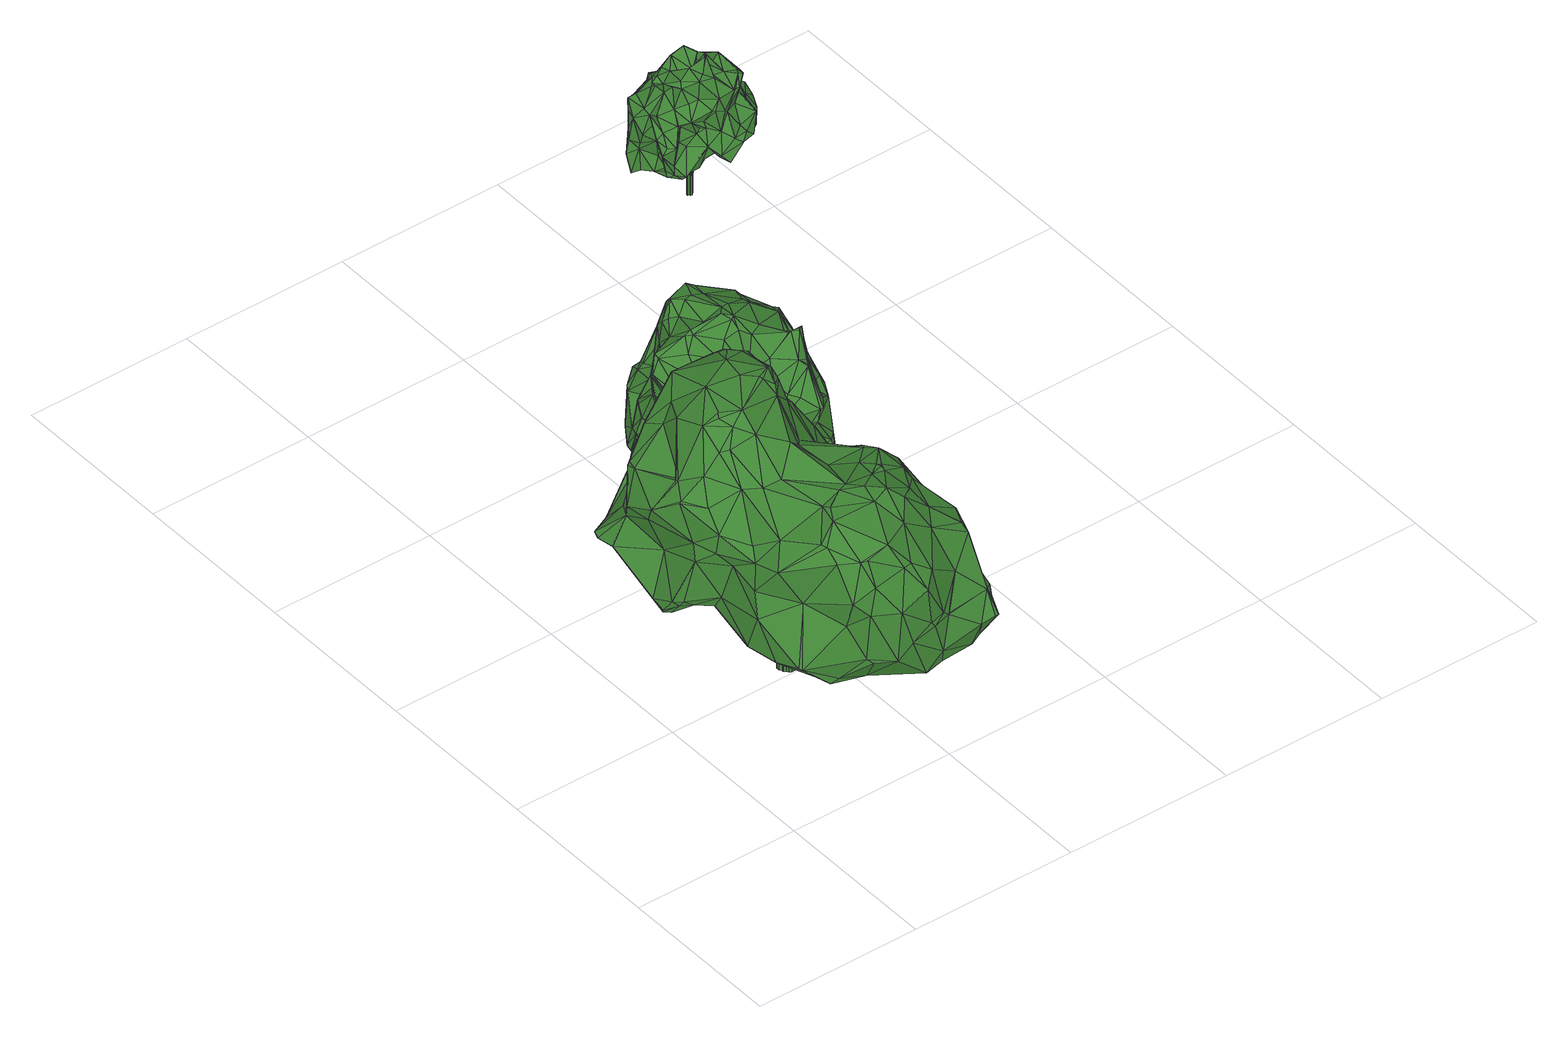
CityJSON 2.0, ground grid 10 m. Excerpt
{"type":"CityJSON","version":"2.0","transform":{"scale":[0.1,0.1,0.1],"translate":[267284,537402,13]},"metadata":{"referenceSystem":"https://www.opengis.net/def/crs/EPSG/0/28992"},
"CityObjects":{
"tree1":{"type":"SolitaryVegetationObject","attributes":{"gtid":193,"crown_width_m":16.7,"crown_median_z":22.37,"crown_r50_m":0.335,"crown_porosity":0.879,"trunk_H_m":9.02,"trunk_DBH_m":1.03,"trunk_radius_m":0.516,"trunk_base_height_m":13.35,"original_gtid":"193"},"geometry":[{"type":"Solid","lod":"3","boundaries":[[[[0,1,2]],[[3,4,5]],[[3,5,6]],[[7,8,9]],[[10,11,12]],[[13,14,15]],[[16,17,18]],[[19,20,21]],[[22,23,24]],[[25,26,27]],[[28,29,15]],[[28,30,29]],[[24,31,32]],[[33,34,35]],[[36,37,38]],[[39,40,30]],[[41,42,43]],[[44,45,46]],[[47,48,49]],[[50,51,52]],[[53,52,51]],[[54,55,56]],[[54,57,55]],[[58,59,60]],[[58,61,59]],[[62,24,23]],[[63,34,64]],[[65,66,1]],[[67,68,2]],[[69,70,71]],[[72,73,74]],[[75,76,77]],[[78,79,80]],[[81,82,83]],[[84,85,42]],[[86,79,78]],[[2,70,87]],[[87,70,69]],[[35,63,88]],[[89,90,91]],[[92,93,94]],[[86,95,96]],[[97,98,99]],[[12,100,101]],[[102,103,56]],[[104,105,46]],[[8,106,107]],[[108,109,110]],[[111,112,113]],[[114,115,116]],[[117,5,71]],[[4,3,118]],[[119,80,120]],[[64,34,121]],[[69,122,123]],[[99,123,122]],[[124,125,60]],[[126,115,114]],[[127,128,129]],[[59,61,130]],[[53,16,131]],[[132,53,131]],[[133,82,134]],[[133,134,135]],[[136,137,35]],[[88,136,35]],[[138,139,72]],[[140,80,32]],[[141,142,143]],[[22,38,144]],[[22,36,38]],[[121,34,33]],[[145,137,146]],[[35,137,145]],[[136,146,137]],[[136,147,146]],[[147,148,146]],[[149,150,151]],[[48,57,54]],[[48,54,44]],[[152,66,153]],[[144,133,154]],[[22,154,23]],[[155,11,156]],[[81,157,82]],[[158,159,160]],[[161,101,162]],[[163,61,164]],[[165,51,166]],[[117,167,66]],[[168,7,169]],[[138,170,171]],[[140,120,80]],[[59,172,60]],[[119,120,140]],[[119,140,113]],[[173,174,175]],[[86,78,95]],[[176,96,95]],[[75,177,178]],[[179,180,181]],[[182,49,44]],[[47,49,182]],[[183,184,185]],[[155,76,186]],[[155,186,11]],[[112,4,158]],[[187,48,47]],[[188,189,190]],[[191,91,166]],[[138,171,192]],[[193,161,73]],[[61,163,130]],[[194,195,196]],[[0,65,1]],[[71,70,2]],[[71,2,117]],[[182,110,109]],[[2,167,117]],[[197,26,198]],[[197,198,68]],[[199,93,92]],[[200,201,202]],[[44,46,110]],[[109,203,182]],[[91,165,166]],[[189,50,190]],[[133,102,82]],[[204,205,206]],[[102,133,103]],[[207,196,208]],[[196,207,193]],[[209,139,138]],[[69,71,183]],[[210,129,199]],[[167,2,1]],[[69,183,122]],[[87,67,2]],[[189,211,50]],[[208,212,10]],[[203,213,179]],[[28,15,214]],[[215,157,200]],[[24,216,22]],[[176,95,217]],[[40,118,3]],[[150,218,148]],[[219,74,73]],[[152,40,6]],[[220,219,126]],[[129,93,199]],[[36,79,37]],[[97,221,222]],[[43,42,85]],[[223,4,118]],[[223,158,4]],[[185,184,221]],[[152,30,40]],[[144,154,22]],[[162,128,127]],[[224,96,225]],[[141,143,226]],[[227,228,113]],[[30,152,29]],[[148,151,150]],[[152,153,29]],[[153,65,29]],[[40,3,6]],[[144,38,229]],[[22,216,36]],[[212,226,143]],[[212,230,226]],[[4,71,5]],[[39,118,40]],[[95,78,217]],[[159,158,231]],[[6,5,152]],[[152,5,66]],[[66,5,117]],[[23,135,62]],[[133,135,23]],[[154,133,23]],[[0,232,233]],[[0,233,15]],[[132,131,9]],[[35,145,33]],[[234,205,204]],[[41,43,235]],[[236,177,75]],[[124,177,236]],[[162,101,128]],[[237,85,238]],[[107,180,175]],[[208,239,212]],[[191,50,211]],[[191,51,50]],[[91,191,211]],[[91,211,189]],[[172,240,241]],[[241,240,150]],[[59,240,172]],[[18,147,7]],[[63,35,34]],[[242,243,244]],[[242,244,245]],[[192,224,209]],[[130,163,25]],[[50,52,190]],[[246,190,52]],[[200,187,47]],[[18,17,247]],[[248,92,132]],[[92,249,132]],[[175,174,8]],[[180,107,168]],[[8,107,175]],[[9,16,18]],[[7,9,18]],[[224,250,209]],[[147,18,247]],[[147,247,148]],[[246,128,251]],[[30,28,39]],[[217,39,28]],[[219,115,126]],[[241,149,178]],[[118,252,223]],[[47,201,200]],[[47,203,201]],[[196,193,72]],[[51,191,166]],[[165,53,51]],[[180,213,173]],[[180,173,175]],[[19,21,173]],[[138,192,209]],[[119,159,80]],[[109,213,203]],[[19,173,108]],[[200,253,215]],[[57,254,83]],[[255,256,257]],[[114,256,255]],[[213,109,108]],[[213,108,173]],[[123,258,204]],[[101,207,12]],[[139,230,194]],[[257,256,116]],[[114,116,256]],[[230,139,209]],[[72,139,194]],[[72,194,196]],[[55,102,56]],[[55,83,102]],[[82,102,83]],[[259,8,20]],[[220,38,260]],[[192,79,86]],[[170,192,171]],[[80,79,36]],[[115,257,116]],[[193,101,161]],[[261,122,183]],[[57,48,254]],[[180,168,181]],[[42,76,156]],[[77,76,42]],[[108,262,19]],[[68,198,263]],[[174,20,8]],[[69,67,87]],[[193,73,72]],[[16,90,17]],[[165,90,16]],[[264,43,164]],[[264,235,43]],[[81,254,157]],[[78,80,159]],[[81,83,254]],[[11,100,12]],[[265,201,203]],[[15,14,214]],[[84,238,85]],[[118,39,252]],[[163,164,266]],[[67,69,267]],[[101,100,128]],[[268,68,67]],[[157,187,200]],[[55,57,83]],[[26,33,27]],[[251,11,186]],[[251,186,190]],[[53,165,16]],[[235,58,41]],[[52,53,132]],[[43,269,164]],[[186,75,270]],[[54,126,114]],[[54,114,255]],[[121,206,64]],[[121,33,26]],[[121,26,206]],[[68,268,197]],[[204,197,268]],[[206,26,197]],[[204,206,197]],[[142,214,14]],[[143,271,212]],[[198,25,163]],[[198,163,263]],[[128,11,251]],[[26,25,198]],[[167,1,66]],[[224,225,141]],[[272,141,225]],[[217,272,225]],[[234,273,205]],[[215,253,274]],[[164,61,264]],[[217,28,272]],[[214,272,28]],[[181,168,169]],[[178,270,75]],[[150,149,241]],[[88,63,179]],[[170,37,192]],[[172,124,60]],[[86,224,192]],[[96,224,86]],[[241,124,172]],[[190,246,251]],[[56,103,54]],[[17,151,247]],[[155,156,76]],[[14,271,142]],[[143,142,271]],[[275,233,269]],[[269,233,232]],[[24,32,216]],[[173,21,174]],[[20,174,21]],[[91,189,270]],[[91,270,178]],[[13,212,271]],[[255,257,276]],[[178,149,91]],[[88,179,181]],[[227,32,31]],[[72,74,138]],[[9,8,248]],[[199,92,277]],[[104,245,105]],[[89,91,149]],[[222,221,228]],[[254,187,157]],[[254,48,187]],[[186,270,188]],[[246,52,278]],[[179,213,180]],[[62,135,279]],[[266,232,263]],[[146,218,145]],[[7,147,169]],[[193,207,101]],[[111,228,221]],[[64,179,63]],[[265,179,64]],[[144,103,133]],[[269,43,237]],[[43,85,237]],[[203,179,265]],[[280,24,62]],[[97,222,274]],[[150,240,218]],[[46,108,110]],[[74,220,260]],[[74,260,170]],[[88,169,136]],[[147,136,169]],[[54,103,126]],[[134,279,135]],[[240,145,218]],[[82,215,134]],[[82,157,215]],[[46,105,262]],[[0,2,68]],[[232,0,263]],[[0,68,263]],[[29,0,15]],[[148,218,146]],[[78,231,217]],[[159,231,78]],[[132,9,248]],[[89,149,90]],[[151,90,149]],[[37,170,260]],[[37,260,38]],[[128,100,11]],[[162,281,161]],[[282,129,210]],[[242,276,257]],[[128,278,94]],[[14,13,271]],[[214,142,272]],[[224,226,250]],[[142,141,272]],[[93,128,94]],[[119,160,159]],[[210,243,242]],[[188,190,186]],[[145,283,33]],[[10,207,208]],[[128,93,129]],[[277,92,248]],[[44,49,48]],[[263,163,266]],[[266,164,269]],[[266,269,232]],[[203,47,182]],[[97,274,253]],[[110,182,44]],[[46,262,108]],[[237,275,269]],[[188,270,189]],[[181,169,88]],[[275,238,13]],[[280,62,279]],[[215,279,134]],[[274,279,215]],[[237,238,275]],[[221,97,261]],[[185,221,261]],[[185,261,183]],[[13,10,212]],[[158,160,112]],[[178,177,241]],[[282,242,257]],[[210,242,282]],[[45,276,245]],[[79,192,37]],[[36,32,80]],[[216,32,36]],[[113,228,111]],[[113,32,227]],[[113,140,32]],[[42,284,84]],[[255,285,54]],[[168,106,7]],[[282,127,129]],[[168,107,106]],[[262,105,20]],[[244,20,105]],[[286,161,281]],[[74,219,220]],[[41,58,60]],[[112,160,113]],[[12,207,10]],[[113,160,119]],[[138,74,170]],[[115,281,257]],[[286,281,115]],[[115,219,73]],[[273,234,202]],[[206,205,273]],[[247,151,148]],[[253,200,202]],[[253,202,234]],[[16,9,131]],[[29,65,0]],[[183,287,184]],[[112,111,184]],[[112,287,4]],[[66,65,153]],[[258,99,98]],[[234,98,253]],[[97,253,98]],[[258,98,234]],[[19,262,20]],[[44,285,45]],[[67,267,268]],[[201,273,202]],[[123,267,69]],[[126,229,220]],[[230,250,226]],[[209,250,230]],[[210,199,243]],[[61,288,264]],[[277,259,199]],[[249,52,132]],[[248,8,277]],[[242,245,276]],[[73,286,115]],[[73,161,286]],[[257,281,282]],[[127,282,281]],[[127,281,162]],[[196,195,208]],[[208,195,239]],[[221,184,111]],[[258,123,99]],[[201,265,273]],[[261,97,122]],[[99,122,97]],[[204,268,267]],[[123,204,267]],[[206,273,64]],[[64,273,265]],[[7,106,8]],[[186,76,75]],[[8,259,277]],[[145,240,283]],[[27,33,283]],[[130,283,59]],[[259,243,199]],[[25,283,130]],[[27,283,25]],[[59,283,240]],[[91,90,165]],[[124,241,177]],[[141,226,224]],[[245,244,105]],[[236,75,125]],[[75,77,125]],[[84,284,238]],[[238,284,13]],[[13,284,10]],[[11,284,156]],[[10,284,11]],[[156,284,42]],[[60,125,41]],[[239,230,212]],[[194,230,195]],[[239,195,230]],[[220,229,38]],[[126,103,229]],[[144,229,103]],[[280,227,31]],[[24,280,31]],[[112,184,287]],[[71,4,287]],[[71,287,183]],[[45,104,46]],[[54,285,44]],[[45,245,104]],[[58,288,61]],[[276,45,285]],[[255,276,285]],[[274,222,279]],[[280,279,227]],[[228,279,222]],[[227,279,228]],[[13,233,275]],[[15,233,13]],[[259,20,244]],[[259,244,243]],[[264,288,235]],[[235,288,58]],[[176,225,96]],[[217,225,176]],[[236,125,124]],[[234,204,258]],[[77,42,125]],[[125,42,41]],[[17,90,151]],[[128,246,278]],[[92,94,249]],[[249,278,52]],[[94,278,249]],[[217,231,252]],[[231,158,252]],[[158,223,252]],[[39,217,252]],[[289,290,291]],[[289,291,292]],[[292,291,293]],[[292,293,294]],[[291,290,295]],[[291,295,293]],[[293,295,296]],[[293,296,294]],[[295,290,297]],[[295,297,296]],[[296,297,298]],[[296,298,294]],[[297,290,299]],[[297,299,298]],[[298,299,300]],[[298,300,294]],[[299,290,301]],[[299,301,300]],[[300,301,302]],[[300,302,294]],[[301,290,303]],[[301,303,302]],[[302,303,304]],[[302,304,294]],[[303,290,305]],[[303,305,304]],[[304,305,306]],[[304,306,294]],[[305,290,307]],[[305,307,306]],[[306,307,308]],[[306,308,294]],[[307,290,309]],[[307,309,308]],[[308,309,310]],[[308,310,294]],[[309,290,311]],[[309,311,310]],[[310,311,312]],[[310,312,294]],[[311,290,313]],[[311,313,312]],[[312,313,314]],[[312,314,294]],[[313,290,315]],[[313,315,314]],[[314,315,316]],[[314,316,294]],[[315,290,317]],[[315,317,316]],[[316,317,318]],[[316,318,294]],[[317,290,319]],[[317,319,318]],[[318,319,320]],[[318,320,294]],[[319,290,321]],[[319,321,320]],[[320,321,322]],[[320,322,294]],[[321,290,323]],[[321,323,322]],[[322,323,324]],[[322,324,294]],[[323,290,325]],[[323,325,324]],[[324,325,326]],[[324,326,294]],[[325,290,327]],[[325,327,326]],[[326,327,328]],[[326,328,294]],[[327,290,329]],[[327,329,328]],[[328,329,330]],[[328,330,294]],[[329,290,331]],[[329,331,330]],[[330,331,332]],[[330,332,294]],[[331,290,333]],[[331,333,332]],[[332,333,334]],[[332,334,294]],[[333,290,335]],[[333,335,334]],[[334,335,336]],[[334,336,294]],[[335,290,337]],[[335,337,336]],[[336,337,338]],[[336,338,294]],[[337,290,289]],[[337,289,338]],[[338,289,292]],[[338,292,294]]]]}]},
"tree2":{"type":"SolitaryVegetationObject","attributes":{"gtid":340,"crown_width_m":10.73,"crown_median_z":21.36,"crown_r50_m":0.301,"crown_porosity":0.881,"trunk_H_m":7.95,"trunk_DBH_m":0.581,"trunk_radius_m":0.29,"trunk_base_height_m":13.41,"original_gtid":"341"},"geometry":[{"type":"Solid","lod":"3","boundaries":[[[[339,340,341]],[[342,343,344]],[[345,346,347]],[[348,349,350]],[[349,348,351]],[[352,349,353]],[[353,349,354]],[[355,356,357]],[[358,359,360]],[[358,361,359]],[[362,363,364]],[[365,366,367]],[[368,369,370]],[[371,372,360]],[[373,353,374]],[[375,376,377]],[[378,364,363]],[[360,372,358]],[[379,380,381]],[[382,383,384]],[[385,371,386]],[[387,388,389]],[[390,391,392]],[[393,394,392]],[[395,396,397]],[[398,399,400]],[[401,400,399]],[[402,395,403]],[[402,403,404]],[[405,406,407]],[[394,393,408]],[[399,409,410]],[[363,411,378]],[[386,412,385]],[[413,414,415]],[[416,417,418]],[[353,354,374]],[[419,420,421]],[[394,422,423]],[[405,424,425]],[[405,426,424]],[[427,428,429]],[[345,347,430]],[[353,362,352]],[[431,362,353]],[[375,432,376]],[[387,383,433]],[[434,357,356]],[[435,433,406]],[[406,433,436]],[[437,438,439]],[[440,441,442]],[[443,444,439]],[[443,439,377]],[[398,445,409]],[[385,372,371]],[[399,446,401]],[[421,420,342]],[[447,441,448]],[[358,448,441]],[[449,450,355]],[[451,452,423]],[[453,454,446]],[[455,419,421]],[[377,439,438]],[[456,457,458]],[[458,457,339]],[[438,459,460]],[[445,398,430]],[[461,462,463]],[[451,447,372]],[[464,465,466]],[[351,467,468]],[[351,468,354]],[[469,407,406]],[[470,471,472]],[[473,430,398]],[[455,474,419]],[[453,410,365]],[[380,464,381]],[[423,475,390]],[[476,339,381]],[[477,478,479]],[[480,481,436]],[[482,450,449]],[[483,409,445]],[[484,476,485]],[[486,471,487]],[[488,489,490]],[[486,491,492]],[[473,345,430]],[[465,493,466]],[[494,495,496]],[[497,490,498]],[[499,342,344]],[[349,351,354]],[[500,499,352]],[[418,501,502]],[[503,504,505]],[[506,503,507]],[[508,493,509]],[[413,493,508]],[[466,493,510]],[[511,512,513]],[[339,403,514]],[[515,516,517]],[[463,518,519]],[[513,520,432]],[[371,360,415]],[[521,522,459]],[[521,459,438]],[[435,425,523]],[[424,523,425]],[[376,443,377]],[[524,525,455]],[[526,449,527]],[[339,457,381]],[[526,482,449]],[[398,400,473]],[[398,409,399]],[[363,528,529]],[[530,350,531]],[[530,531,485]],[[527,522,526]],[[475,423,452]],[[432,520,376]],[[437,532,533]],[[460,375,377]],[[427,415,534]],[[535,536,537]],[[382,538,536]],[[539,482,526]],[[404,494,402]],[[381,456,379]],[[540,379,456]],[[415,414,371]],[[541,542,529]],[[541,543,542]],[[544,512,378]],[[350,349,545]],[[474,525,546]],[[380,379,540]],[[524,421,342]],[[524,342,500]],[[529,528,431]],[[502,416,418]],[[547,548,347]],[[543,549,542]],[[550,549,543]],[[505,368,551]],[[423,390,392]],[[394,423,392]],[[552,553,480]],[[554,422,394]],[[555,556,557]],[[392,391,393]],[[506,367,393]],[[393,367,366]],[[558,559,560]],[[374,354,468]],[[374,468,535]],[[423,417,451]],[[458,339,341]],[[559,509,561]],[[562,393,366]],[[423,422,418]],[[361,498,490]],[[432,546,513]],[[484,339,476]],[[563,368,564]],[[492,390,475]],[[481,469,406]],[[556,351,348]],[[351,556,488]],[[565,556,350]],[[408,554,394]],[[408,407,554]],[[365,367,506]],[[554,407,469]],[[566,534,567]],[[506,391,503]],[[506,393,391]],[[346,473,400]],[[473,346,345]],[[365,426,366]],[[478,429,428]],[[423,418,417]],[[568,385,452]],[[568,452,451]],[[569,417,416]],[[451,417,447]],[[569,447,417]],[[434,539,570]],[[434,570,516]],[[339,404,403]],[[518,571,572]],[[519,518,572]],[[462,518,463]],[[356,539,434]],[[482,539,450]],[[356,450,539]],[[358,372,448]],[[447,448,372]],[[450,356,355]],[[449,572,527]],[[434,370,357]],[[463,357,573]],[[463,519,357]],[[519,449,357]],[[355,357,449]],[[386,574,412]],[[499,500,342]],[[476,575,530]],[[576,389,544]],[[576,544,378]],[[388,347,544]],[[563,491,486]],[[439,444,577]],[[578,341,340]],[[462,560,559]],[[528,363,362]],[[431,528,362]],[[395,514,403]],[[462,561,518]],[[488,490,497]],[[542,549,384]],[[578,527,341]],[[458,341,527]],[[479,579,477]],[[479,580,579]],[[415,359,534]],[[430,347,445]],[[489,580,479]],[[462,559,561]],[[405,581,426]],[[386,371,414]],[[577,437,439]],[[526,522,539]],[[378,511,364]],[[431,582,529]],[[539,521,570]],[[437,570,521]],[[375,496,432]],[[359,567,534]],[[453,446,410]],[[421,524,455]],[[438,460,377]],[[583,467,497]],[[558,412,574]],[[558,472,412]],[[410,446,399]],[[442,441,584]],[[503,391,491]],[[511,378,512]],[[380,540,464]],[[585,586,472]],[[460,396,375]],[[459,587,460]],[[486,487,563]],[[426,588,424]],[[477,555,478]],[[589,413,590]],[[400,401,591]],[[512,544,548]],[[490,489,566]],[[592,454,516]],[[533,446,454]],[[533,401,446]],[[504,503,491]],[[504,491,564]],[[570,592,516]],[[339,514,340]],[[515,551,516]],[[420,419,593]],[[536,550,537]],[[544,389,388]],[[543,537,550]],[[523,387,435]],[[435,387,433]],[[594,580,489]],[[516,551,595]],[[478,596,479]],[[565,557,556]],[[388,597,347]],[[347,597,445]],[[524,598,599]],[[361,358,441]],[[461,463,369]],[[472,560,470]],[[373,582,353]],[[600,582,373]],[[561,509,601]],[[465,601,509]],[[507,365,506]],[[453,365,507]],[[564,491,563]],[[536,538,550]],[[508,414,413]],[[480,602,552]],[[436,481,406]],[[381,464,603]],[[510,493,413]],[[509,493,465]],[[472,586,412]],[[385,412,586]],[[542,384,383]],[[570,454,592]],[[558,560,472]],[[350,556,348]],[[505,564,368]],[[488,556,489]],[[397,460,587]],[[485,545,343]],[[489,596,566]],[[487,369,368]],[[574,386,604]],[[479,596,489]],[[467,351,497]],[[393,562,408]],[[407,408,562]],[[500,598,524]],[[445,597,605]],[[502,553,416]],[[492,606,486]],[[552,602,607]],[[466,603,464]],[[541,600,543]],[[585,472,471]],[[565,530,575]],[[505,551,515]],[[362,598,352]],[[352,598,500]],[[604,414,508]],[[509,604,508]],[[346,400,444]],[[535,608,609]],[[407,581,405]],[[562,581,407]],[[478,555,590]],[[540,465,464]],[[540,601,465]],[[558,574,604]],[[569,584,447]],[[382,433,383]],[[461,369,610]],[[533,591,401]],[[384,549,538]],[[611,382,536]],[[346,444,443]],[[364,511,599]],[[480,502,481]],[[501,481,502]],[[565,466,557]],[[546,525,511]],[[576,387,389]],[[583,612,552]],[[607,467,583]],[[607,583,552]],[[387,597,388]],[[353,582,431]],[[378,613,576]],[[542,576,613]],[[467,607,468]],[[468,607,535]],[[405,425,406]],[[604,509,558]],[[447,584,441]],[[513,512,520]],[[432,496,495]],[[522,521,539]],[[576,383,387]],[[542,383,576]],[[416,442,584]],[[476,603,466]],[[567,490,566]],[[565,575,466]],[[495,474,546]],[[495,494,474]],[[409,483,588]],[[590,429,478]],[[475,452,586]],[[385,586,452]],[[437,454,570]],[[533,454,437]],[[550,538,549]],[[577,532,437]],[[540,456,601]],[[350,530,565]],[[602,480,608]],[[590,413,429]],[[485,531,545]],[[350,545,531]],[[488,497,351]],[[607,602,608]],[[535,600,374]],[[537,600,535]],[[381,603,476]],[[495,546,432]],[[342,420,343]],[[546,511,513]],[[376,520,512]],[[594,579,580]],[[368,563,487]],[[499,344,614]],[[424,483,605]],[[360,359,415]],[[424,605,523]],[[523,605,387]],[[382,436,433]],[[611,436,382]],[[483,445,605]],[[605,597,387]],[[362,364,599]],[[503,515,507]],[[503,505,515]],[[601,527,571]],[[601,571,561]],[[518,561,571]],[[593,419,615]],[[613,378,411]],[[601,456,527]],[[361,567,359]],[[490,567,361]],[[555,477,579]],[[578,340,587]],[[585,471,606]],[[487,471,560]],[[470,560,471]],[[487,610,369]],[[510,413,589]],[[510,589,466]],[[524,511,525]],[[425,435,406]],[[384,538,382]],[[595,370,434]],[[494,496,396]],[[494,396,402]],[[573,369,463]],[[612,442,552]],[[440,442,612]],[[413,427,429]],[[385,568,372]],[[451,372,568]],[[573,357,370]],[[573,370,369]],[[593,615,484]],[[460,397,396]],[[560,610,487]],[[438,437,521]],[[365,588,426]],[[571,527,572]],[[370,551,368]],[[595,551,370]],[[362,599,598]],[[346,547,347]],[[443,376,547]],[[443,547,346]],[[390,491,391]],[[492,491,390]],[[455,525,474]],[[484,485,593]],[[578,522,527]],[[456,458,527]],[[466,589,557]],[[555,557,589]],[[462,610,560]],[[461,610,462]],[[449,519,572]],[[541,582,600]],[[381,457,456]],[[595,434,516]],[[478,428,596]],[[413,415,427]],[[578,459,522]],[[578,587,459]],[[422,554,418]],[[543,600,537]],[[524,599,511]],[[547,376,548]],[[376,512,548]],[[347,548,544]],[[502,480,553]],[[554,501,418]],[[366,426,581]],[[366,581,562]],[[454,453,517]],[[476,530,485]],[[529,542,613]],[[373,374,600]],[[594,556,555]],[[594,489,556]],[[564,505,504]],[[469,481,501]],[[469,501,554]],[[611,609,436]],[[536,609,611]],[[386,414,604]],[[492,475,586]],[[410,588,365]],[[607,608,535]],[[476,466,575]],[[529,582,541]],[[536,535,609]],[[436,609,480]],[[569,416,584]],[[480,609,608]],[[589,590,555]],[[566,596,428]],[[375,396,496]],[[402,396,395]],[[492,586,585]],[[585,606,492]],[[606,471,486]],[[397,587,340]],[[566,428,534]],[[428,427,534]],[[474,494,615]],[[474,615,419]],[[484,615,339]],[[339,615,404]],[[494,404,615]],[[454,517,516]],[[507,515,517]],[[507,517,453]],[[514,395,340]],[[395,397,340]],[[614,344,343]],[[614,343,545]],[[558,616,559]],[[529,411,363]],[[400,591,444]],[[577,444,591]],[[577,591,532]],[[533,532,591]],[[499,614,352]],[[349,614,545]],[[349,352,614]],[[498,440,497]],[[583,497,440]],[[361,440,498]],[[361,441,440]],[[583,440,612]],[[409,588,410]],[[485,343,593]],[[420,593,343]],[[558,509,616]],[[559,616,509]],[[594,555,579]],[[442,553,552]],[[416,553,442]],[[483,424,588]],[[529,613,411]],[[617,618,619]],[[617,619,620]],[[620,619,621]],[[620,621,622]],[[619,618,623]],[[619,623,621]],[[621,623,624]],[[621,624,622]],[[623,618,625]],[[623,625,624]],[[625,618,626]],[[625,626,624]],[[624,626,627]],[[624,627,622]],[[626,618,628]],[[626,628,627]],[[627,628,629]],[[627,629,622]],[[628,618,630]],[[628,630,629]],[[629,630,631]],[[629,631,622]],[[630,618,632]],[[630,632,631]],[[631,632,633]],[[631,633,622]],[[632,618,634]],[[632,634,633]],[[633,634,635]],[[633,635,622]],[[634,618,636]],[[634,636,635]],[[635,636,637]],[[635,637,622]],[[636,618,638]],[[636,638,637]],[[637,638,639]],[[637,639,622]],[[639,638,640]],[[639,640,622]],[[638,618,641]],[[638,641,640]],[[640,641,642]],[[640,642,622]],[[641,618,643]],[[641,643,642]],[[643,618,644]],[[643,644,642]],[[642,644,645]],[[642,645,622]],[[644,618,646]],[[644,646,645]],[[646,618,647]],[[646,647,645]],[[645,647,648]],[[645,648,622]],[[648,647,649]],[[648,649,622]],[[647,618,650]],[[647,650,649]],[[649,650,651]],[[649,651,622]],[[650,618,652]],[[650,652,651]],[[651,652,653]],[[651,653,622]],[[652,618,654]],[[652,654,653]],[[653,654,655]],[[653,655,622]],[[654,618,656]],[[654,656,655]],[[655,656,657]],[[655,657,622]],[[656,618,617]],[[656,617,657]],[[657,617,658]],[[657,658,622]],[[658,617,620]],[[658,620,622]]]]}]},
"tree3":{"type":"SolitaryVegetationObject","attributes":{"gtid":458,"crown_width_m":6.4,"crown_median_z":18.48,"crown_r50_m":0.255,"crown_porosity":0.9,"trunk_H_m":5.24,"trunk_DBH_m":0.246,"trunk_radius_m":0.123,"trunk_base_height_m":13.24,"original_gtid":"460"},"geometry":[{"type":"Solid","lod":"3","boundaries":[[[[659,660,661]],[[662,663,664]],[[665,666,667]],[[668,669,670]],[[671,672,673]],[[674,673,672]],[[675,676,665]],[[677,678,679]],[[680,681,682]],[[683,684,685]],[[686,687,688]],[[689,660,659]],[[690,691,692]],[[693,694,695]],[[662,696,697]],[[698,699,700]],[[684,701,702]],[[684,702,685]],[[703,704,705]],[[706,707,693]],[[708,709,690]],[[710,709,708]],[[711,712,713]],[[714,664,663]],[[693,707,694]],[[675,667,715]],[[716,717,718]],[[719,720,721]],[[722,723,724]],[[695,725,715]],[[713,726,727]],[[689,659,717]],[[707,728,729]],[[707,729,694]],[[730,731,732]],[[720,733,734]],[[735,686,736]],[[737,738,739]],[[740,727,741]],[[739,742,712]],[[743,744,745]],[[746,747,706]],[[748,749,742]],[[750,751,752]],[[717,688,689]],[[753,735,754]],[[753,754,755]],[[756,695,694]],[[731,757,732]],[[679,758,759]],[[659,661,717]],[[760,761,762]],[[761,763,762]],[[731,740,757]],[[668,757,740]],[[764,765,766]],[[767,758,679]],[[768,769,770]],[[698,771,772]],[[773,774,748]],[[695,756,725]],[[682,681,775]],[[776,777,778]],[[779,778,777]],[[715,725,675]],[[708,780,781]],[[770,670,666]],[[782,725,756]],[[674,783,743]],[[764,703,784]],[[721,785,786]],[[731,730,711]],[[675,725,676]],[[787,662,772]],[[759,788,679]],[[666,665,770]],[[770,665,676]],[[789,772,771]],[[782,756,790]],[[775,791,792]],[[767,793,743]],[[768,794,795]],[[792,679,678]],[[792,678,775]],[[683,685,796]],[[705,791,703]],[[797,798,799]],[[779,709,710]],[[711,730,800]],[[775,681,791]],[[801,802,660]],[[794,676,725]],[[794,725,782]],[[693,803,706]],[[804,805,661]],[[785,805,804]],[[669,668,740]],[[746,803,751]],[[683,748,684]],[[671,806,672]],[[716,718,807]],[[729,808,802]],[[809,810,786]],[[811,812,813]],[[665,667,675]],[[777,776,741]],[[758,814,759]],[[815,808,816]],[[806,817,710]],[[718,717,805]],[[667,666,818]],[[743,793,744]],[[788,677,679]],[[819,820,821]],[[822,778,779]],[[823,727,726]],[[760,824,825]],[[826,825,824]],[[812,682,678]],[[811,682,812]],[[679,792,767]],[[795,827,768]],[[826,661,660]],[[797,828,761]],[[755,787,829]],[[711,713,727]],[[735,687,686]],[[787,830,829]],[[763,799,831]],[[832,736,686]],[[729,802,833]],[[676,768,770]],[[755,829,739]],[[714,663,736]],[[729,728,808]],[[732,769,827]],[[834,814,758]],[[749,683,796]],[[796,835,749]],[[796,685,836]],[[749,692,742]],[[691,837,692]],[[814,838,759]],[[814,834,838]],[[792,791,767]],[[732,839,730]],[[799,745,840]],[[676,794,768]],[[746,841,842]],[[765,789,766]],[[719,843,720]],[[798,745,844]],[[733,843,722]],[[723,722,843]],[[711,800,712]],[[739,712,800]],[[845,846,847]],[[848,821,820]],[[759,836,849]],[[796,836,850]],[[744,793,705]],[[775,678,682]],[[668,670,769]],[[801,689,851]],[[751,841,746]],[[678,836,812]],[[836,678,849]],[[809,824,810]],[[781,690,850]],[[729,790,694]],[[773,748,742]],[[838,836,759]],[[810,852,853]],[[826,809,804]],[[818,854,855]],[[667,818,855]],[[667,855,715]],[[715,855,695]],[[710,822,779]],[[841,751,817]],[[694,790,756]],[[677,849,678]],[[856,741,857]],[[815,660,802]],[[689,801,660]],[[742,858,773]],[[772,662,859]],[[704,843,860]],[[723,843,704]],[[861,669,862]],[[669,861,670]],[[761,828,763]],[[799,763,828]],[[836,813,812]],[[804,661,826]],[[841,817,863]],[[836,685,702]],[[785,809,786]],[[804,809,785]],[[772,859,698]],[[864,698,859]],[[674,798,865]],[[723,704,703]],[[674,743,798]],[[735,866,687]],[[732,687,866]],[[765,819,847]],[[710,708,867]],[[816,808,728]],[[745,798,743]],[[664,714,696]],[[746,842,747]],[[671,747,842]],[[691,709,837]],[[776,750,868]],[[859,662,697]],[[791,793,767]],[[869,710,817]],[[869,817,750]],[[799,828,797]],[[666,861,818]],[[670,861,666]],[[836,838,781]],[[750,817,751]],[[757,668,769]],[[757,769,732]],[[811,813,701]],[[834,867,838]],[[784,681,680]],[[688,832,686]],[[789,870,871]],[[846,737,830]],[[811,701,682]],[[740,741,856]],[[693,855,854]],[[693,695,855]],[[706,803,746]],[[809,826,824]],[[751,872,752]],[[803,872,751]],[[787,871,830]],[[871,846,830]],[[764,766,873]],[[742,726,712]],[[742,823,726]],[[774,773,874]],[[774,874,821]],[[760,825,761]],[[836,781,850]],[[707,825,728]],[[863,806,671]],[[875,810,876]],[[745,799,844]],[[798,844,799]],[[701,848,682]],[[818,752,854]],[[734,733,873]],[[734,873,771]],[[813,702,701]],[[877,806,878]],[[877,878,867]],[[879,674,865]],[[761,880,881]],[[772,871,787]],[[856,669,740]],[[791,705,793]],[[789,871,772]],[[837,777,741]],[[837,779,777]],[[815,826,660]],[[795,882,851]],[[771,698,734]],[[698,700,734]],[[821,848,701]],[[795,794,882]],[[663,662,787]],[[710,869,822]],[[776,857,741]],[[711,727,740]],[[711,740,731]],[[841,671,842]],[[795,687,827]],[[883,884,823]],[[703,791,784]],[[765,885,819]],[[765,846,870]],[[765,870,789]],[[713,712,726]],[[705,704,744]],[[813,836,702]],[[822,750,776]],[[822,776,778]],[[829,830,737]],[[829,737,739]],[[846,765,847]],[[879,865,673]],[[879,673,674]],[[863,671,841]],[[690,709,691]],[[854,872,693]],[[816,826,815]],[[779,837,709]],[[661,805,717]],[[806,863,817]],[[881,880,747]],[[706,747,880]],[[707,706,880]],[[825,826,816]],[[825,816,728]],[[815,802,808]],[[825,707,880]],[[825,880,761]],[[683,749,748]],[[803,693,872]],[[744,704,745]],[[717,832,688]],[[717,714,832]],[[764,724,703]],[[703,724,723]],[[871,870,846]],[[886,797,881]],[[865,798,797]],[[886,865,797]],[[887,742,692]],[[748,774,684]],[[701,774,821]],[[684,774,701]],[[739,800,753]],[[739,753,755]],[[875,876,719]],[[758,877,834]],[[674,672,877]],[[672,806,877]],[[834,877,867]],[[733,720,843]],[[866,735,753]],[[835,692,749]],[[768,827,769]],[[742,887,883]],[[810,853,876]],[[868,752,861]],[[868,750,752]],[[752,818,861]],[[862,868,861]],[[752,872,854]],[[795,688,687]],[[858,846,845]],[[742,739,738]],[[742,738,858]],[[858,738,888]],[[737,846,738]],[[846,888,738]],[[846,858,888]],[[762,810,760]],[[824,760,810]],[[771,873,789]],[[733,722,873]],[[786,810,875]],[[670,770,769]],[[837,884,692]],[[721,720,734]],[[721,734,700]],[[745,704,840]],[[789,873,766]],[[849,677,788]],[[849,788,759]],[[848,820,682]],[[820,819,885]],[[820,885,784]],[[820,784,682]],[[784,680,682]],[[764,784,885]],[[764,885,765]],[[866,839,732]],[[753,839,866]],[[730,839,800]],[[753,800,839]],[[776,868,857]],[[856,857,669]],[[669,857,862]],[[862,857,868]],[[762,852,810]],[[853,852,876]],[[840,876,889]],[[865,886,673]],[[727,823,741]],[[837,741,823]],[[823,742,883]],[[722,724,873]],[[886,881,890]],[[673,886,890]],[[673,890,671]],[[873,724,764]],[[704,860,840]],[[850,690,835]],[[799,840,831]],[[887,891,883]],[[719,786,875]],[[721,786,719]],[[796,850,835]],[[867,708,892]],[[688,851,689]],[[795,851,688]],[[882,801,851]],[[780,690,781]],[[708,690,780]],[[858,874,773]],[[845,874,858]],[[845,821,874]],[[762,763,831]],[[887,692,891]],[[819,821,847]],[[845,847,821]],[[889,831,840]],[[736,832,714]],[[787,755,754]],[[663,787,754]],[[663,754,736]],[[736,754,735]],[[758,767,783]],[[664,696,662]],[[750,822,869]],[[882,794,782]],[[782,790,882]],[[781,892,708]],[[721,700,699]],[[699,805,785]],[[893,805,699]],[[699,785,721]],[[867,878,710]],[[806,710,878]],[[732,827,687]],[[797,761,894]],[[797,894,881]],[[877,758,783]],[[877,783,674]],[[716,807,714]],[[784,791,681]],[[840,719,876]],[[859,697,864]],[[699,698,893]],[[893,698,864]],[[893,718,805]],[[893,864,718]],[[894,761,895]],[[881,895,761]],[[894,895,881]],[[743,783,767]],[[716,714,717]],[[714,807,696]],[[864,807,718]],[[697,807,864]],[[696,807,697]],[[860,843,840]],[[840,843,719]],[[747,890,881]],[[747,671,890]],[[876,852,889]],[[835,690,692]],[[891,884,883]],[[823,884,837]],[[692,884,891]],[[852,831,889]],[[852,762,831]],[[790,729,833]],[[801,833,802]],[[882,790,833]],[[882,833,801]],[[838,892,781]],[[867,892,838]],[[896,897,898]],[[896,898,899]],[[897,900,901]],[[897,901,898]],[[901,900,902]],[[901,902,898]],[[898,902,903]],[[898,903,899]],[[902,900,904]],[[902,904,903]],[[903,904,905]],[[903,905,899]],[[904,900,906]],[[904,906,905]],[[905,906,899]],[[906,900,907]],[[906,907,899]],[[899,907,908]],[[907,900,909]],[[907,909,908]],[[908,909,910]],[[908,910,899]],[[909,900,910]],[[910,900,911]],[[910,911,899]],[[900,912,911]],[[911,912,913]],[[911,913,899]],[[912,900,914]],[[912,914,913]],[[913,914,915]],[[913,915,899]],[[915,914,916]],[[915,916,899]],[[914,900,917]],[[914,917,916]],[[917,900,918]],[[917,918,916]],[[916,918,919]],[[916,919,899]],[[918,900,897]],[[918,897,919]],[[919,897,896]],[[919,896,899]]]]}]}
},
"vertices":[
[87,125,163],[82,130,173],[59,118,172],[83,169,165],[56,172,164],[76,153,174],[85,164,169],[75,10,69],[69,28,51],[95,12,50],[136,118,88],[142,85,84],[133,102,61],[115,126,113],[116,150,128],[103,137,144],[104,10,61],[98,9,81],[84,9,77],[42,50,55],[50,47,55],[48,46,53],[34,190,70],[23,180,71],[24,185,76],[79,63,145],[67,62,141],[68,57,143],[106,162,139],[98,138,160],[100,166,159],[40,185,96],[40,188,97],[63,48,142],[53,40,135],[62,24,131],[56,197,72],[76,190,66],[60,193,66],[94,170,158],[87,169,165],[128,73,129],[136,88,121],[122,86,136],[31,101,69],[44,74,71],[36,70,63],[29,97,78],[22,110,68],[29,102,69],[143,25,57],[131,15,55],[135,39,53],[126,14,52],[52,127,60],[18,129,55],[18,132,55],[16,121,59],[111,67,139],[99,50,145],[116,53,134],[103,67,141],[7,173,83],[53,32,129],[33,55,119],[88,128,168],[90,136,173],[51,115,167],[60,108,162],[39,125,167],[49,125,171],[55,143,173],[124,153,50],[104,140,55],[102,166,57],[145,52,107],[143,66,104],[136,64,109],[87,201,112],[88,206,82],[70,200,96],[13,124,60],[14,134,61],[13,124,59],[128,104,121],[128,96,127],[96,205,82],[47,122,170],[54,20,110],[111,14,80],[110,13,80],[138,17,80],[107,49,53],[107,53,52],[111,50,53],[98,199,113],[111,199,102],[10,130,123],[18,117,132],[19,117,133],[128,90,62],[126,97,55],[16,135,58],[38,152,61],[50,59,64],[49,57,61],[65,17,68],[52,29,57],[34,54,59],[30,53,63],[28,70,62],[23,165,126],[39,173,138],[38,178,120],[54,126,59],[81,121,61],[71,113,62],[73,138,175],[81,172,163],[51,193,110],[50,193,108],[52,44,135],[25,127,137],[32,115,144],[123,46,123],[128,66,126],[66,149,53],[109,91,59],[130,70,56],[100,60,53],[91,58,145],[106,13,52],[113,23,49],[23,161,66],[7,158,83],[6,169,82],[66,17,117],[65,22,132],[112,182,48],[130,155,55],[48,193,107],[126,164,99],[124,158,116],[130,148,105],[42,170,56],[77,21,137],[83,15,123],[77,9,100],[93,8,108],[122,23,96],[100,14,114],[106,12,84],[91,159,168],[94,139,169],[25,179,68],[139,72,93],[141,83,105],[14,118,69],[63,179,155],[69,184,126],[47,177,131],[117,125,52],[112,94,57],[85,66,144],[107,83,136],[128,9,67],[137,9,68],[81,132,174],[62,19,71],[62,16,101],[98,188,51],[101,189,53],[106,44,139],[47,42,52],[49,39,51],[48,31,54],[101,197,113],[138,38,110],[138,33,107],[43,47,99],[34,36,67],[54,26,92],[26,71,64],[38,145,160],[41,160,145],[30,133,132],[139,55,81],[18,113,70],[136,51,83],[145,24,75],[141,53,58],[139,9,68],[103,192,63],[120,127,51],[140,142,56],[140,140,57],[140,140,55],[53,93,140],[63,91,142],[82,61,42],[21,108,98],[31,90,102],[26,97,108],[26,63,87],[43,98,141],[37,81,118],[43,66,128],[131,113,60],[133,128,68],[115,179,66],[85,70,43],[143,20,71],[134,137,93],[33,38,67],[111,159,134],[23,136,87],[33,191,72],[96,183,127],[88,16,123],[81,148,53],[76,177,63],[21,158,127],[10,150,113],[76,175,159],[113,177,89],[106,191,110],[127,168,87],[25,168,106],[22,165,124],[58,160,60],[134,162,69],[83,181,133],[90,111,138],[97,120,132],[27,96,120],[113,72,139],[124,49,121],[122,98,130],[127,107,122],[134,139,68],[96,32,135],[115,34,121],[77,79,52],[79,65,37],[75,69,50],[70,77,57],[141,54,56],[96,9,84],[95,33,57],[113,45,54],[121,173,83],[140,59,59],[84,174,151],[22,111,108],[17,116,66],[64,110,64],[68,112,63],[76,101,59],[27,105,132],[80,58,46],[78,182,62],[25,129,136],[44,56,58],[76,100,154],[110,73,140],[28,68,101],[94,92,135],[41,114,156],[46,111,157],[120,96,131],[141,38,90],[128,147,108],[117,165,116],[33,74,113],[12,135,113],[115,110,122],[68,88,64],[83,51,55],[131,53,54],[14,156,101],[23,170,94],[103,106,62],[92,80,59],[88,46,144],[131,101,105],[46,100,73],[103,114,65],[47,161,156],[111,70,140],[83,105,3],[78,104,3],[82,106,3],[84,106,94],[84,108,94],[79,106,94],[82,107,3],[84,109,94],[81,108,3],[83,110,94],[80,109,3],[82,111,94],[79,110,3],[80,111,94],[77,110,3],[79,112,94],[76,109,3],[78,111,94],[75,109,3],[77,111,94],[74,108,3],[76,110,94],[73,107,4],[75,109,94],[72,106,4],[74,108,94],[72,104,4],[74,106,94],[73,103,4],[74,105,94],[73,102,4],[75,104,94],[74,101,4],[76,103,94],[75,100,4],[77,102,94],[76,99,4],[78,101,94],[78,99,4],[79,101,94],[79,100,4],[81,101,94],[80,100,4],[82,102,94],[81,101,3],[83,103,94],[82,102,3],[84,104,94],[83,103,3],[84,105,94],
[112,196,52],[98,202,52],[101,207,54],[150,163,60],[146,180,58],[156,163,59],[91,201,110],[89,201,96],[98,200,112],[168,194,62],[164,180,74],[166,194,60],[170,197,73],[156,167,77],[159,175,94],[169,191,88],[86,244,51],[85,246,53],[93,258,54],[174,247,91],[166,236,72],[165,256,75],[163,231,86],[142,162,94],[144,162,101],[139,163,94],[103,234,123],[115,242,125],[111,245,124],[105,263,82],[99,264,74],[97,261,73],[161,263,70],[167,258,87],[152,181,100],[163,187,98],[98,199,76],[99,186,87],[86,205,81],[121,166,102],[124,217,31],[125,218,30],[125,215,34],[147,192,131],[133,190,122],[147,190,133],[153,269,75],[150,265,57],[118,188,122],[114,189,118],[118,187,120],[135,272,106],[122,261,119],[125,260,122],[117,252,129],[133,259,127],[100,190,50],[102,196,62],[102,197,61],[86,203,112],[82,221,117],[83,203,110],[82,222,115],[102,188,52],[101,190,50],[104,186,52],[126,221,135],[130,216,135],[131,227,133],[127,247,130],[87,223,124],[87,226,125],[138,171,106],[146,270,70],[161,241,51],[156,250,57],[165,249,66],[156,247,117],[161,260,107],[155,247,119],[124,173,51],[139,171,55],[130,157,54],[136,256,126],[142,266,112],[108,221,130],[128,215,134],[108,223,132],[166,241,61],[172,229,56],[173,228,52],[87,202,112],[150,168,102],[101,183,85],[133,205,128],[86,243,66],[128,209,131],[141,209,128],[82,213,85],[86,208,80],[82,209,85],[166,225,94],[170,244,97],[163,236,103],[90,201,94],[70,201,97],[99,205,115],[83,224,115],[170,252,96],[174,248,92],[91,241,45],[85,243,52],[159,265,103],[145,267,88],[97,234,112],[86,226,99],[127,156,58],[123,217,44],[123,213,46],[110,212,55],[94,215,74],[98,200,75],[110,267,66],[111,259,52],[97,260,54],[134,222,36],[138,227,47],[146,221,54],[174,212,91],[168,194,92],[136,228,132],[126,273,74],[125,272,76],[129,272,74],[84,202,111],[120,171,57],[134,273,104],[131,203,52],[178,219,51],[177,225,52],[179,221,53],[162,220,119],[148,226,128],[83,237,52],[101,216,124],[128,188,62],[146,188,58],[115,267,82],[108,271,77],[168,208,66],[174,219,61],[165,226,79],[123,268,102],[125,269,101],[148,234,59],[105,185,55],[107,183,71],[105,185,70],[172,215,88],[166,224,92],[155,162,60],[153,161,63],[150,234,124],[155,234,120],[113,257,111],[124,260,102],[108,253,89],[109,248,121],[105,245,111],[140,245,59],[137,245,57],[160,230,61],[124,170,85],[113,180,97],[109,177,85],[101,192,50],[101,246,93],[88,241,85],[100,235,97],[110,257,51],[101,254,51],[102,183,87],[91,226,72],[87,223,57],[121,212,126],[134,163,71],[125,171,75],[85,227,56],[106,228,49],[146,162,101],[147,176,119],[147,192,59],[149,190,59],[87,207,95],[85,223,100],[166,241,64],[161,195,109],[156,194,123],[155,190,124],[151,189,134],[83,236,68],[133,223,36],[148,177,119],[143,179,123],[149,180,120],[114,187,116],[153,186,61],[110,178,74],[102,200,95],[113,196,100],[150,187,134],[152,188,135],[101,248,87],[167,226,115],[164,228,116],[134,246,128],[173,219,51],[169,204,64],[166,216,55],[140,266,65],[124,262,70],[118,276,66],[128,248,52],[122,246,130],[110,267,82],[108,262,85],[153,203,65],[169,228,66],[167,235,72],[156,264,91],[161,255,107],[85,234,79],[113,242,60],[104,241,56],[94,259,55],[145,268,63],[134,202,58],[128,182,115],[70,202,97],[100,211,56],[178,219,52],[179,219,53],[121,229,127],[151,170,101],[169,218,95],[168,245,100],[127,269,78],[141,267,88],[101,208,60],[104,223,130],[165,221,55],[172,228,52],[88,218,101],[86,238,85],[131,175,53],[176,219,54],[101,250,75],[176,225,55],[114,192,119],[153,165,75],[142,168,83],[154,186,115],[130,234,50],[164,220,116],[130,216,49],[145,255,56],[114,207,120],[121,265,81],[166,210,108],[162,212,112],[158,210,114],[111,270,67],[144,202,122],[166,224,95],[133,175,108],[156,167,63],[118,183,57],[137,253,75],[130,219,4],[128,219,4],[130,220,4],[132,219,84],[132,220,84],[129,219,84],[130,221,4],[131,221,84],[130,222,4],[129,222,4],[130,222,84],[128,222,4],[129,222,84],[127,222,4],[128,222,84],[126,222,4],[127,222,84],[125,222,4],[127,221,84],[125,221,4],[126,221,84],[125,220,4],[126,220,84],[126,219,84],[125,219,4],[126,218,84],[125,218,4],[125,217,4],[127,217,84],[126,217,4],[127,217,4],[128,216,84],[129,216,84],[128,217,4],[130,216,84],[129,217,4],[130,217,84],[130,217,4],[131,217,84],[130,218,4],[131,218,84],[132,218,84],
[293,439,81],[294,445,75],[288,443,81],[277,420,85],[284,413,78],[281,426,81],[306,423,47],[303,419,45],[305,427,45],[293,410,47],[292,413,45],[301,416,45],[268,452,34],[266,449,39],[265,452,40],[257,447,45],[309,430,48],[308,428,53],[233,432,37],[239,433,49],[236,440,43],[253,435,60],[245,438,52],[244,425,57],[250,412,37],[246,413,41],[244,416,39],[294,418,81],[292,419,69],[298,426,76],[299,434,74],[265,422,35],[267,419,33],[265,417,34],[300,450,51],[301,450,54],[304,448,50],[278,428,89],[279,429,92],[268,429,90],[273,433,84],[267,437,82],[242,418,52],[244,418,42],[246,438,69],[250,450,69],[245,450,69],[289,451,45],[293,455,53],[263,429,38],[267,423,35],[269,435,34],[282,402,52],[271,406,46],[275,404,41],[287,425,81],[304,440,43],[285,433,82],[292,436,84],[281,433,91],[260,447,79],[262,444,84],[270,447,86],[252,439,82],[254,442,77],[254,439,79],[308,437,52],[271,408,44],[275,405,41],[294,455,59],[299,451,57],[285,403,57],[290,404,52],[297,411,59],[255,439,85],[264,440,83],[288,413,78],[291,418,82],[267,416,64],[268,415,60],[273,409,59],[285,408,48],[279,414,44],[267,412,50],[249,452,53],[248,454,64],[254,457,62],[281,446,35],[277,451,37],[252,411,38],[253,414,37],[280,433,44],[281,439,42],[293,435,46],[279,412,67],[285,413,78],[277,411,69],[304,447,52],[292,407,51],[244,441,40],[241,435,35],[273,455,68],[278,460,58],[273,456,69],[267,461,67],[258,437,74],[256,426,71],[261,434,78],[242,446,53],[300,424,61],[297,417,55],[305,421,51],[261,427,86],[267,419,88],[259,420,49],[249,417,43],[238,431,55],[280,427,47],[275,416,45],[274,424,49],[270,424,37],[255,422,42],[252,428,39],[307,439,56],[249,440,47],[248,436,65],[277,445,90],[272,448,85],[273,411,79],[236,434,37],[260,425,83],[301,445,55],[242,442,62],[238,440,51],[245,450,60],[306,432,60],[298,429,68],[246,420,36],[268,453,56],[261,455,52],[264,459,65],[278,404,55],[298,442,66],[297,443,66],[288,447,47],[284,442,81],[280,438,89],[267,445,38],[281,432,91],[296,451,58],[279,444,78],[274,446,78],[250,426,54],[248,429,43],[246,420,42],[246,438,36],[290,444,67],[286,445,64],[276,441,37],[298,429,45],[255,422,63],[248,425,60],[248,414,57],[270,429,41],[271,412,44],[277,448,66],[282,454,58],[286,453,72],[298,421,61],[267,455,64],[270,410,73],[269,411,73],[267,460,67],[294,423,80],[298,443,57],[248,438,37],[254,417,39],[243,426,37],[270,419,36],[249,435,38],[286,410,56],[259,453,68],[278,444,35],[279,446,35],[258,447,78],[262,455,64],[256,421,63],[259,416,67],[255,421,64],[245,418,56],[239,432,36],[246,422,36],[299,434,73],[271,455,68],[271,445,70],[299,438,44],[301,439,43],[283,414,46],[286,420,48],[264,418,56],[271,422,89],[256,447,70],[295,424,47],[292,422,50],[276,443,36],[278,429,92],[264,459,45],[287,416,66],[257,435,40],[284,429,50],[270,436,40],[262,422,74],[267,420,76],[292,440,49],[256,435,82],[255,421,53],[270,444,76],[265,447,72],[256,440,42],[265,437,41],[265,451,43],[283,454,48],[275,459,45],[302,438,61],[268,421,49],[269,419,36],[247,429,69],[265,459,44],[260,421,48],[266,418,59],[266,456,66],[267,456,42],[268,423,37],[257,433,40],[274,431,89],[272,449,52],[280,452,57],[273,433,55],[274,435,2],[272,433,55],[271,433,55],[272,434,2],[273,435,2],[273,436,2],[272,434,55],[272,436,2],[271,434,55],[272,435,2],[271,435,2],[270,433,55],[271,434,2],[270,432,55],[271,432,55],[272,433,2],[271,431,55],[273,433,2],[272,431,55],[272,432,55],[273,434,2],[274,434,2],[273,432,55]
]}
